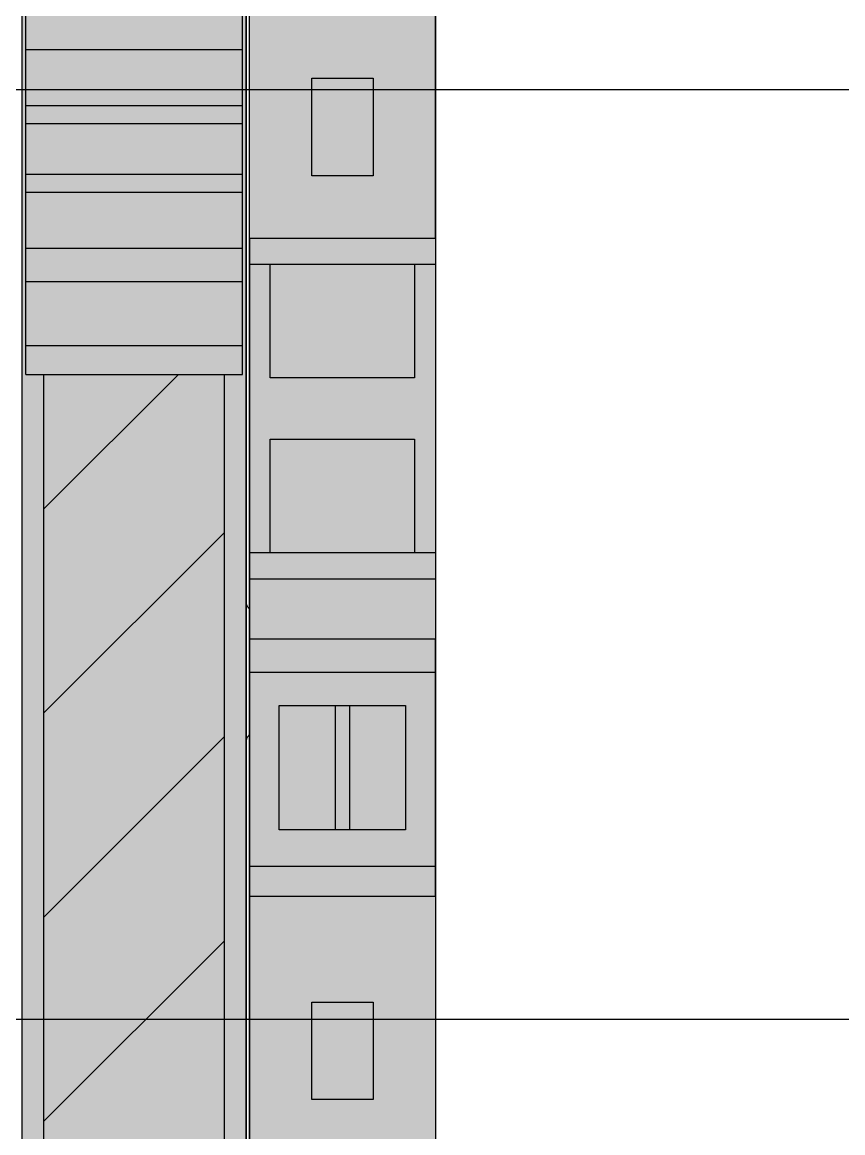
# Model space of a CAD drawing. Extents: x -20 to 2016, y -5898 to 916.
# Drawn here: x 1393.38 to 1416.1, y 624.33 to 655.1 of the extents above; entities that cross this region are included whole.
import ezdxf

# ---------------------------------------------------------------- set-up
doc = ezdxf.new("R2010")
doc.units = 0
for name, color, linetype in [('Default', 7, 'Continuous'), ('DV1_Default', 7, 'Continuous'), ('DV1_DRAW', 7, 'Continuous'), ('MAIN-1', 7, 'Continuous'), ('SYMS', 7, 'Continuous')]:
    doc.layers.add(name, color=color, linetype=linetype)

# ---------------------------------------------------------------- blocks, each defined once
blk = doc.blocks.new('clipfix_35_5-select__2', base_point=(-147.547, 71.306))
at = {"color": 7, "linetype": 'Continuous'}
for p, q in [((-132.965, 76.456), (-139.986, 76.456)), ((-132.965, 76.456), (-132.247, 76.456)), ((-132.965, 71.306), (-132.965, 76.456)), ((-132.247, 75.881), (-132.247, 76.456)), ((-132.247, 76.456), (-124.247, 76.456)), ((-124.247, 76.456), (-124.247, 75.881)), ((-124.247, 76.456), (-123.528, 76.456)), ((-123.528, 76.456), (-121.856, 76.456)), ((-123.528, 71.306), (-123.528, 76.456)), ((-120.931, 76.456), (-121.856, 76.456)), ((-121.856, 76.456), (-121.856, 71.306)), ((-115.557, 76.456), (-120.931, 76.456)), ((-120.931, 76.456), (-120.931, 71.306)), ((-115.557, 76.456), (-115.557, 71.306)), ((-114.737, 76.456), (-115.557, 76.456)), ((-114.737, 71.306), (-114.737, 76.456)), ((-114.737, 76.456), (-106.507, 76.456)), ((-132.247, 71.881), (-132.247, 75.881)), ((-132.247, 75.881), (-129.097, 75.881)), ((-129.097, 75.881), (-129.097, 71.881)), ((-127.397, 75.881), (-124.247, 75.881)), ((-127.397, 71.881), (-127.397, 75.881)), ((-124.247, 75.881), (-124.247, 71.881)), ((-120.022, 75.631), (-116.572, 75.631)), ((-120.022, 74.081), (-120.022, 75.631)), ((-116.572, 75.631), (-116.572, 74.081)), ((-137.397, 74.731), (-134.697, 74.731)), ((-137.397, 73.031), (-137.397, 74.731)), ((-134.697, 74.731), (-134.697, 73.031)), ((-111.797, 74.731), (-109.097, 74.731)), ((-111.797, 73.031), (-111.797, 74.731)), ((-109.097, 74.731), (-109.097, 73.031)), ((-120.022, 74.081), (-116.572, 74.081)), ((-120.022, 73.681), (-120.022, 74.081)), ((-116.572, 74.081), (-116.572, 73.681)), ((-120.022, 73.681), (-116.572, 73.681)), ((-120.022, 72.131), (-120.022, 73.681)), ((-116.572, 73.681), (-116.572, 72.131)), ((-134.697, 73.031), (-137.397, 73.031)), ((-109.097, 73.031), (-111.797, 73.031)), ((-116.572, 72.131), (-120.022, 72.131)), ((-129.097, 71.881), (-132.247, 71.881)), ((-132.247, 71.306), (-132.247, 71.881)), ((-124.247, 71.881), (-127.397, 71.881)), ((-124.247, 71.881), (-124.247, 71.306)), ((-132.965, 71.306), (-139.986, 71.306)), ((-132.965, 71.306), (-132.247, 71.306)), ((-132.247, 71.306), (-124.247, 71.306)), ((-124.247, 71.306), (-123.528, 71.306)), ((-123.528, 71.306), (-121.856, 71.306)), ((-121.856, 71.306), (-120.931, 71.306)), ((-120.931, 71.306), (-115.557, 71.306)), ((-115.557, 71.306), (-114.737, 71.306)), ((-114.737, 71.306), (-106.507, 71.306))]:
    blk.add_line(p, q, dxfattribs=at)
blk = doc.blocks.new('SE')
at = {"layer": 'DV1_Default', "linetype": 'Continuous'}
h = blk.add_hatch(dxfattribs=at)
h.set_pattern_fill('LINE', scale=1.25984, angle=45, style=0)
h.paths.add_polyline_path([(55.081, 163.679), (55.081, 138.587), (60.081, 138.587), (60.081, 163.679)])
at = {"layer": 'DV1_Default', "color": 7, "linetype": 'Continuous'}
for p, q in [((54.481, 172.337), (54.481, 174.337)), ((60.681, 172.337), (60.681, 174.337)), ((54.581, 172.679), (54.581, 173.608)), ((60.581, 172.679), (60.581, 173.608)), ((54.581, 172.678), (54.581, 172.679)), ((54.581, 172.679), (60.581, 172.679)), ((54.581, 171.128), (54.581, 172.678)), ((54.581, 172.678), (60.581, 172.678)), ((60.581, 172.678), (60.581, 172.679)), ((60.581, 171.128), (60.581, 172.678)), ((54.481, 167.839), (54.481, 172.337)), ((60.681, 167.839), (60.681, 172.337)), ((54.581, 170.628), (54.581, 171.128)), ((54.581, 171.128), (60.581, 171.128)), ((60.581, 170.628), (60.581, 171.128)), ((54.581, 170.628), (54.581, 170.628)), ((54.581, 169.228), (54.581, 170.628)), ((54.581, 170.628), (60.581, 170.628)), ((54.581, 170.628), (60.581, 170.628)), ((60.581, 170.628), (60.581, 170.628)), ((60.581, 169.228), (60.581, 170.628)), ((54.581, 168.728), (54.581, 169.228)), ((54.581, 169.228), (60.581, 169.228)), ((60.581, 168.728), (60.581, 169.228)), ((54.581, 168.728), (54.581, 168.728)), ((54.581, 167.179), (54.581, 168.728)), ((54.581, 168.728), (60.581, 168.728)), ((54.581, 168.728), (60.581, 168.728)), ((60.581, 168.728), (60.581, 168.728)), ((60.581, 167.179), (60.581, 168.728)), ((54.481, 165.337), (54.481, 167.839)), ((60.681, 165.337), (60.681, 167.839)), ((54.581, 166.251), (54.581, 167.179)), ((54.581, 167.179), (60.581, 167.179)), ((60.581, 166.251), (60.581, 167.179)), ((54.581, 164.479), (54.581, 166.251)), ((54.581, 166.251), (60.581, 166.251)), ((60.581, 164.479), (60.581, 166.251)), ((54.481, 139.787), (54.481, 165.337)), ((60.681, 139.787), (60.681, 165.337)), ((54.581, 164.179), (54.581, 164.479)), ((54.581, 164.479), (60.581, 164.479)), ((60.581, 164.179), (60.581, 164.479)), ((54.581, 163.679), (54.581, 164.179)), ((60.581, 163.679), (60.581, 164.179)), ((54.581, 163.679), (54.581, 163.679)), ((54.581, 163.679), (60.581, 163.679)), ((54.581, 163.679), (60.581, 163.679)), ((60.581, 163.679), (60.581, 163.679))]:
    blk.add_line(p, q, dxfattribs=at)
at = {"layer": 'DV1_DRAW', "color": 7, "linetype": 'Continuous'}
for p, q in [((55.081, 138.587), (55.081, 163.679)), ((60.081, 138.587), (60.081, 163.679))]:
    blk.add_line(p, q, dxfattribs=at)

msp = doc.modelspace()

# ---------------------------------------------------------------- hatches: boundary and pattern name
at = {"layer": 'SYMS', "true_color": 0x636466}
h = msp.add_hatch(color=251, dxfattribs=at)
h.dxf.hatch_style = 1
h.paths.add_polyline_path([(1399.586, 683.552), (1393.381, 683.552), (1393.381, 595.709), (1399.586, 595.709)])
h = msp.add_hatch(color=251, dxfattribs=at)
h.dxf.hatch_style = 1
h.paths.add_polyline_path([(1404.821, 663.701), (1399.671, 663.701), (1399.671, 615.101), (1404.821, 615.101)])

# ---------------------------------------------------------------- linework, layer by layer
at = {"layer": 'MAIN-1'}
for p, q in [((1399.586, 640.205), (1399.586, 655.505)), ((1399.586, 639.055), (1399.586, 640.205)), ((1399.586, 639.037), (1399.586, 639.055)), ((1399.588, 639.018), (1399.586, 639.037)), ((1399.591, 639), (1399.588, 639.018)), ((1399.595, 638.981), (1399.591, 639)), ((1399.6, 638.964), (1399.595, 638.981)), ((1399.606, 638.947), (1399.6, 638.964)), ((1399.613, 638.93), (1399.606, 638.947)), ((1399.621, 638.914), (1399.613, 638.93)), ((1399.63, 638.899), (1399.621, 638.914)), ((1399.639, 638.885), (1399.63, 638.899)), ((1399.649, 638.871), (1399.639, 638.885)), ((1399.66, 638.858), (1399.649, 638.871)), ((1399.671, 638.846), (1399.66, 638.858)), ((1399.586, 635.155), (1399.587, 635.177)), ((1399.586, 634.005), (1399.586, 635.155)), ((1399.587, 635.177), (1399.589, 635.199)), ((1399.589, 635.199), (1399.593, 635.22)), ((1399.593, 635.22), (1399.598, 635.24)), ((1399.598, 635.24), (1399.605, 635.26)), ((1399.605, 635.26), (1399.613, 635.279)), ((1399.613, 635.279), (1399.622, 635.298)), ((1399.622, 635.298), (1399.632, 635.315)), ((1399.632, 635.315), (1399.643, 635.332)), ((1399.643, 635.332), (1399.655, 635.347)), ((1399.655, 635.347), (1399.667, 635.361)), ((1399.586, 616.405), (1399.586, 634.005))]:
    msp.add_line(p, q, dxfattribs=at)
at = {"layer": 'SYMS'}
for points in [[(1393.381, 683.552), (1399.586, 683.552), (1399.586, 595.709), (1393.381, 595.709)], [(1393.381, 683.552), (1399.586, 683.552), (1399.586, 595.709), (1393.381, 595.709)], [(1399.671, 663.701), (1404.821, 663.701), (1404.821, 615.101), (1399.671, 615.101)], [(1221.214, 653.242), (1466.098, 653.242), (1466.098, 627.47), (1221.214, 627.47)]]:
    msp.add_lwpolyline(points, close=True, dxfattribs=at)

# ---------------------------------------------------------------- block references
at = {"rotation": 270}
msp.add_blockref('clipfix_35_5-select__2', (1399.671, 663.701), dxfattribs=at)
at = {"layer": 'Default'}
msp.add_blockref('SE', (1338.903, 481.668), dxfattribs=at)

doc.saveas('drawing.dxf')
